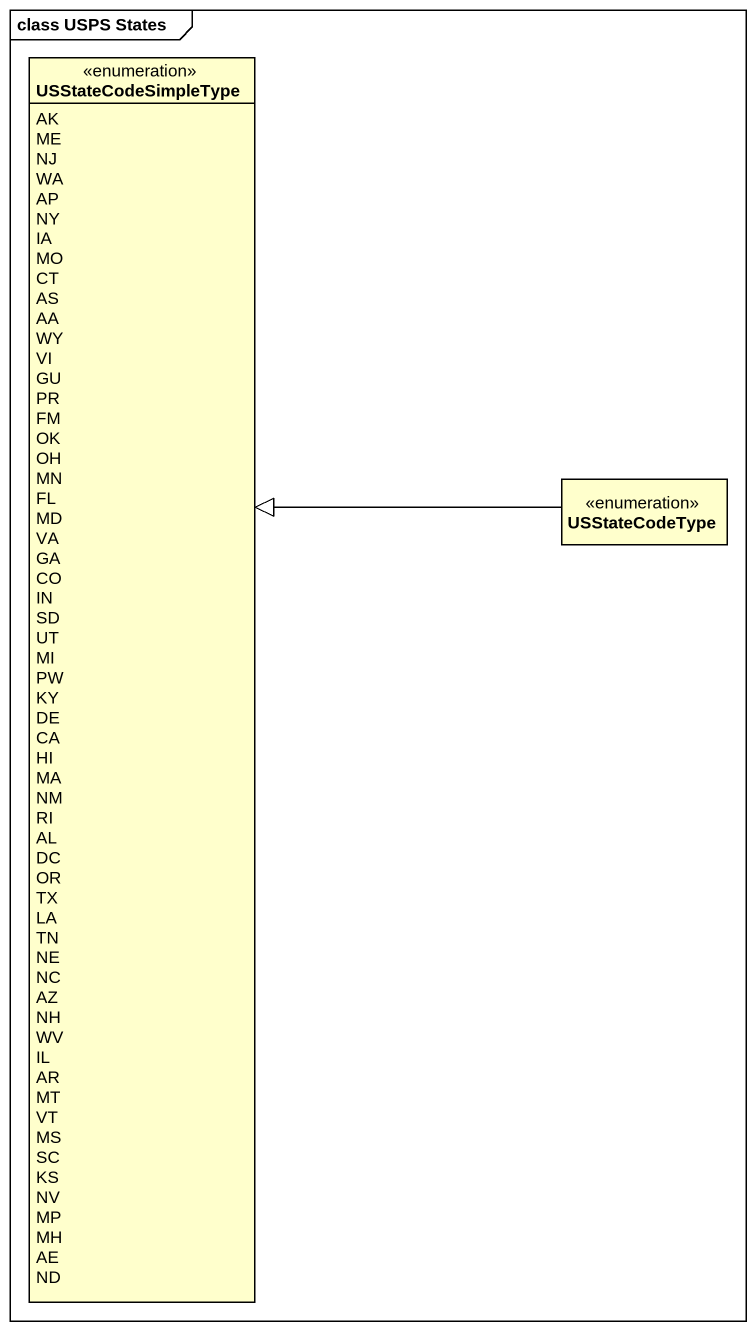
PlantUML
@startuml
mainframe class USPS States
hide circle
hide empty members
enum USStateCodeSimpleType {
  AK
  ME
  NJ
  WA
  AP
  NY
  IA
  MO
  CT
  AS
  AA
  WY
  VI
  GU
  PR
  FM
  OK
  OH
  MN
  FL
  MD
  VA
  GA
  CO
  IN
  SD
  UT
  MI
  PW
  KY
  DE
  CA
  HI
  MA
  NM
  RI
  AL
  DC
  OR
  TX
  LA
  TN
  NE
  NC
  AZ
  NH
  WV
  IL
  AR
  MT
  VT
  MS
  SC
  KS
  NV
  MP
  MH
  AE
  ND
}
enum USStateCodeType
USStateCodeType -left-|> USStateCodeSimpleType
@enduml
